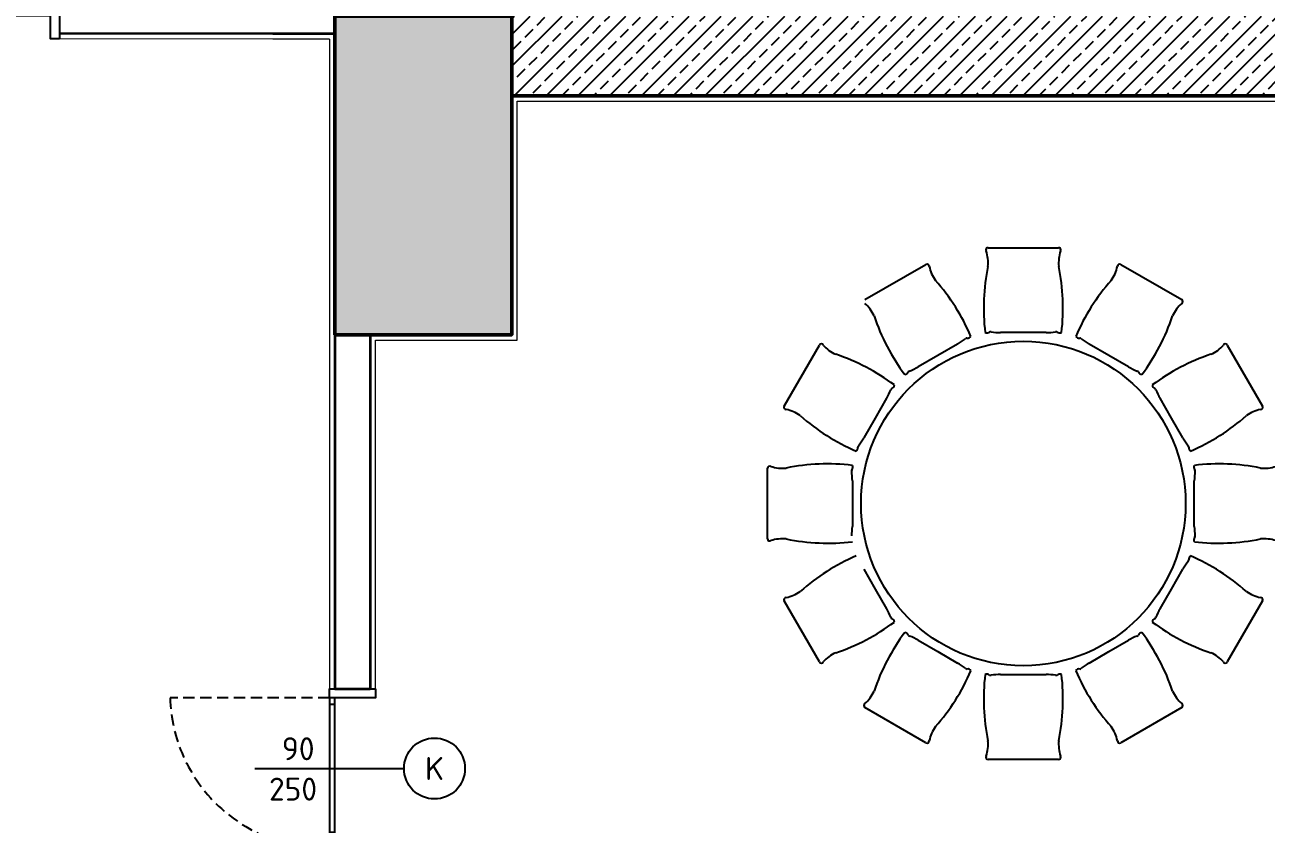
# Model space of a CAD drawing. Header units: millimetres. Extents: x 1443065 to 1517367, y 3763150 to 3779068.
# Drawn here: x 1445963 to 1446664, y 3768400 to 3768852 of the extents above; entities that cross this region are included whole.
import ezdxf
from ezdxf.enums import TextEntityAlignment as Align

# ---------------------------------------------------------------- set-up
doc = ezdxf.new("R2010")
doc.units = ezdxf.units.MM
doc.linetypes.add('HIDDEN', pattern=[9.525, 6.35, -3.175])
for name, color, linetype, lineweight in [('DUVAR', 2, 'Continuous', 35), ('SIVA', 3, 'Continuous', 9), ('TASIYICI', 170, 'Continuous', 50), ('TEFRIS', 165, 'Continuous', 15)]:
    doc.layers.add(name, color=color, linetype=linetype, lineweight=lineweight)
for name, color, linetype in [('m-DOG_', 4, 'Continuous'), ('m-TAR_duvar', 8, 'Continuous'), ('m-TFR_vitrifiye', 1, 'Continuous'), ('m-YAZ_poz', 7, 'Continuous')]:
    doc.layers.add(name, color=color, linetype=linetype)
doc.styles.add('mono', font='isocpeur.ttf')
doc.styles.get("Standard").update_dxf_attribs({"font": 'arial.ttf'})
pattern_1 = [(45, (-13755.822, -59043.389), (-8.98025612, 8.98025612), []), (45, (-13746.842, -59043.389), (-8.98025612, 8.98025612), [6.35, -3.175])]

# ---------------------------------------------------------------- blocks, each defined once
blk = doc.blocks.new('90lık')
at = {"layer": 'm-DOG_', "linetype": 'HIDDEN'}
blk.add_line((-5, 13), (-5, 103), dxfattribs=at)
at = {"layer": 'm-DOG_'}
for p, q in [((-81.23, 10), (-81.23, 13)), ((-8.77, 10), (-8.77, 13))]:
    blk.add_line(p, q, dxfattribs=at)
for points in [[(-90, -13), (-85, -13), (-85, 13), (-90, 13)], [(-5, 13), (-85, 13), (-85, 10), (-5, 10)], [(0, -13), (-5, -13), (-5, 13), (0, 13)]]:
    blk.add_lwpolyline(points, close=True, dxfattribs=at)
at = {"layer": 'm-DOG_', "linetype": 'HIDDEN'}
blk.add_arc((-2.66, 15.66), 87.38, 91.53139, 181.74076, dxfattribs=at)
blk = doc.blocks.new('m-penpoz')
blk.add_line((0, -1.625), (0, 0))
blk.add_circle((0, 0.332), 0.332)
blk.add_attdef('POZNO', text='', height=0.18).set_placement((0, 0.332), align=Align.MIDDLE)
blk.add_attdef('HEIGHT', text='', height=0.18, rotation=90).set_placement((0.069, -1.625), align=Align.TOP_LEFT)
blk.add_attdef('WIDTH', text='', height=0.18, rotation=90).set_placement((0, -1.625), align=Align.BOTTOM_LEFT)
blk = doc.blocks.new('90lık Kqpı')
at = {"layer": 'm-DOG_', "linetype": 'HIDDEN'}
blk.add_line((-8, -5), (-88, -5), dxfattribs=at)
at = {"layer": 'm-DOG_'}
for p, q in [((-5, -8.77), (-8, -8.77)), ((-5, -81.23), (-8, -81.23))]:
    blk.add_line(p, q, dxfattribs=at)
for points in [[(8, 0), (8, -5), (-8, -5), (-8, 0)], [(-8, -5), (-8, -85), (-5, -85), (-5, -5)], [(8, -90), (8, -85), (-8, -85), (-8, -90)]]:
    blk.add_lwpolyline(points, close=True, dxfattribs=at)
at = {"layer": 'm-DOG_', "linetype": 'HIDDEN'}
blk.add_arc((-8, -5), 80, 180, 270, dxfattribs=at)

msp = doc.modelspace()

# ---------------------------------------------------------------- hatches: boundary and pattern name
at = {"layer": 'm-TAR_duvar'}
h = msp.add_hatch(dxfattribs=at)
h.set_pattern_fill('ANSI33', color=256, scale=2)
h.set_pattern_definition([(45, (27620.463, -87954.953), (-8.98025612, 8.98025612), []), (45, (27629.443, -87954.953), (-8.98025612, 8.98025612), [6.35, -3.175])])
h.paths.add_polyline_path([(1454794.44, 3768891.25), (1454777.28, 3769060.22), (1454740.17, 3769224.96), (1454678.91, 3769382.58), (1454596.91, 3769530.2), (1454495.37, 3769665.05), (1454375.86, 3769783.46), (1454239.69, 3769884.92), (1454091.6, 3769966), (1453859.58, 3770075.21), (1453406.13, 3770314.52), (1453184.71, 3770444.62), (1451716.99, 3771328.64), (1451249.47, 3771588.02), (1451035.26, 3771685.46), (1450763.61, 3771809.03), (1450409.17, 3771939.61), (1448897.84, 3772143.01), (1447435.26, 3772002.72), (1445092.32, 3771120.18), (1445146.3, 3764847.08), (1454849.85, 3764847.08)])
h.paths.add_polyline_path([(1445185.96, 3764887.08), (1445132.56, 3771092.6), (1447444.38, 3771963.41), (1448897.07, 3772102.76), (1450399.48, 3771900.56), (1450748.39, 3771772.01), (1451018.7, 3771649.05), (1451231.46, 3771552.27), (1451696.97, 3771294), (1453164.25, 3770410.24), (1453386.65, 3770279.57), (1453841.71, 3770039.41), (1454073.47, 3769930.33), (1454218.03, 3769851.17), (1454349.7, 3769753.07), (1454465.16, 3769638.67), (1454563.29, 3769508.35), (1454642.62, 3769365.55), (1454701.81, 3769213.26), (1454737.73, 3769053.78), (1454754.47, 3768888.95), (1454809.3, 3764887.08)], flags=16)
h.paths.add_polyline_path([(1452002.28, 3765847.08), (1451882.28, 3765847.08), (1451882.28, 3765967.08), (1452002.28, 3765967.08)], flags=0)
h.paths.add_polyline_path([(1452782.41, 3765847.08), (1452782.41, 3765967.08), (1452902.41, 3765967.08), (1452902.41, 3765847.08)], flags=0)
h.paths.add_polyline_path([(1451282.28, 3765847.08), (1451162.28, 3765847.08), (1451162.28, 3765967.08), (1451282.28, 3765967.08)], flags=0)
h.paths.add_polyline_path([(1452002.41, 3766436.58), (1451902.41, 3766436.58), (1451902.41, 3766536.58), (1451902.48, 3766670.96), (1451282.41, 3766670.96), (1451282.41, 3766536.58), (1451282.41, 3766436.58), (1451182.41, 3766436.58), (1451182.41, 3766536.58), (1451227.41, 3766536.58), (1451227.41, 3766715.96), (1451912.48, 3766715.96), (1451912.48, 3766725.96), (1451957.48, 3766725.96), (1451957.48, 3766715.96), (1451957.48, 3766536.58), (1452002.41, 3766536.58)], flags=0)
h.paths.add_polyline_path([(1453715.4, 3765317.08), (1453715.4, 3765377.08), (1453775.4, 3765377.08), (1453775.4, 3765317.08)], flags=0)
h.paths.add_polyline_path([(1452782.41, 3766436.58), (1452782.41, 3766556.58), (1452902.41, 3766556.58), (1452902.41, 3766436.58)], flags=0)
h.paths.add_polyline_path([(1453675.3, 3765847.08), (1453675.3, 3765947.08), (1453775.3, 3765947.08), (1453775.3, 3765847.08)], flags=0)
h.paths.add_polyline_path([(1451957.48, 3766815.96), (1451912.48, 3766815.96), (1451912.48, 3767203.19), (1451227.41, 3767203.19), (1451227.41, 3767446.58), (1451287.41, 3767446.58), (1451287.41, 3767406.58), (1451267.41, 3767406.58), (1451267.41, 3767243.33), (1451917.48, 3767243.33), (1451917.48, 3767406.58), (1451897.48, 3767406.58), (1451897.48, 3767446.58), (1451957.48, 3767446.58), (1451957.48, 3767203.19)], flags=0)
h.paths.add_polyline_path([(1450402.41, 3765847.08), (1450282.41, 3765847.08), (1450282.41, 3765967.08), (1450402.41, 3765967.08)], flags=0)
h.paths.add_polyline_path([(1450272.24, 3765847.08), (1450172.24, 3765847.08), (1450172.24, 3765947.08), (1450272.24, 3765947.08)], flags=0)
h.paths.add_polyline_path([(1454209.8, 3765317.08), (1454209.8, 3765377.08), (1454269.8, 3765377.08), (1454269.8, 3765317.08)], flags=0)
h.paths.add_polyline_path([(1453675.3, 3766436.58), (1453675.3, 3766536.58), (1453775.3, 3766536.58), (1453775.3, 3766436.58)], flags=0)
h.paths.add_polyline_path([(1454209.8, 3765847.08), (1454209.8, 3765907.08), (1454269.8, 3765907.08), (1454269.8, 3765847.08)], flags=0)
h.paths.add_polyline_path([(1450402.41, 3766436.58), (1450282.41, 3766436.58), (1450282.41, 3766556.58), (1450402.41, 3766556.58)], flags=0)
h.paths.add_polyline_path([(1452782.41, 3767196.58), (1452782.41, 3767316.58), (1452902.41, 3767316.58), (1452902.41, 3767196.58)], flags=0)
h.paths.add_polyline_path([(1450272.41, 3766436.58), (1450172.41, 3766436.58), (1450172.41, 3766536.58), (1450272.41, 3766536.58)], flags=0)
h.paths.add_polyline_path([(1449584.07, 3765847.08), (1449484.07, 3765847.08), (1449484.07, 3765947.08), (1449584.07, 3765947.08)], flags=0)
h.paths.add_polyline_path([(1453675.3, 3767196.58), (1453675.3, 3767296.58), (1453775.3, 3767296.58), (1453775.3, 3767196.58)], flags=0)
h.paths.add_polyline_path([(1450402.41, 3767196.58), (1450282.41, 3767196.58), (1450282.41, 3767316.58), (1450402.41, 3767316.58)], flags=0)
h.paths.add_polyline_path([(1450272.41, 3767196.58), (1450172.41, 3767196.58), (1450172.41, 3767296.58), (1450272.41, 3767296.58)], flags=0)
h.paths.add_polyline_path([(1451957.48, 3767847.59), (1451897.48, 3767847.59), (1451897.48, 3767887.59), (1451917.48, 3767887.59), (1451917.48, 3768050.83), (1451267.41, 3768050.83), (1451267.41, 3767887.59), (1451287.41, 3767887.59), (1451287.41, 3767847.59), (1451227.41, 3767847.59), (1451227.41, 3768090.97), (1451912.48, 3768090.97), (1451912.48, 3768477.19), (1451957.48, 3768477.19), (1451957.48, 3768090.97)], flags=0)
h.paths.add_polyline_path([(1449584.07, 3766436.58), (1449484.07, 3766436.58), (1449484.07, 3766536.58), (1449584.07, 3766536.58)], flags=0)
h.paths.add_polyline_path([(1452782.41, 3767976.58), (1452782.41, 3768096.58), (1452902.41, 3768096.58), (1452902.41, 3767976.58)], flags=0)
h.paths.add_polyline_path([(1453675.3, 3767996.58), (1453675.3, 3768096.58), (1453775.3, 3768096.58), (1453775.3, 3767996.58)], flags=0)
h.paths.add_polyline_path([(1448737.73, 3765847.08), (1448577.73, 3765847.08), (1448577.73, 3765947.08), (1448692.73, 3765947.08), (1448692.73, 3766436.58), (1448577.73, 3766436.58), (1448577.73, 3766536.58), (1448737.73, 3766536.58), (1448737.73, 3766436.58), (1448737.73, 3765947.08)], flags=0)
h.paths.add_polyline_path([(1450402.41, 3767976.58), (1450282.41, 3767976.58), (1450282.41, 3768096.58), (1450402.41, 3768096.58)], flags=0)
h.paths.add_polyline_path([(1450272.41, 3767996.58), (1450172.41, 3767996.58), (1450172.41, 3768096.58), (1450272.41, 3768096.58)], flags=0)
h.paths.add_polyline_path([(1451957.48, 3768567.19), (1451912.48, 3768567.19), (1451912.48, 3768577.19), (1451227.41, 3768577.19), (1451227.41, 3768756.58), (1451172.41, 3768756.58), (1451172.41, 3768856.58), (1451282.41, 3768856.58), (1451282.41, 3768756.58), (1451282.41, 3768622.19), (1451902.48, 3768622.19), (1451902.48, 3768756.58), (1451902.41, 3768756.58), (1451902.41, 3768856.58), (1452002.41, 3768856.58), (1452002.41, 3768756.58), (1451957.48, 3768756.58), (1451957.48, 3768577.19)], flags=0)
h.paths.add_polyline_path([(1452002.41, 3768756.58), (1451902.41, 3768756.58), (1451902.41, 3768856.58), (1452002.41, 3768856.58)], flags=0)
h.paths.add_polyline_path([(1452782.41, 3768736.58), (1452782.41, 3768856.58), (1452902.41, 3768856.58), (1452902.41, 3768736.58)], flags=0)
h.paths.add_polyline_path([(1448737.74, 3767196.58), (1448577.74, 3767196.58), (1448577.74, 3767296.58), (1448737.74, 3767296.58)], flags=0)
h.paths.add_polyline_path([(1453675.3, 3768756.58), (1453675.3, 3768856.58), (1453775.3, 3768856.58), (1453775.3, 3768756.58)], flags=0)
h.paths.add_polyline_path([(1450402.41, 3768736.58), (1450282.41, 3768736.58), (1450282.41, 3768856.58), (1450402.41, 3768856.58)], flags=0)
h.paths.add_polyline_path([(1447937.73, 3765847.08), (1447837.73, 3765847.08), (1447837.73, 3765947.08), (1447937.73, 3765947.08)], flags=0)
h.paths.add_polyline_path([(1450272.41, 3768756.58), (1450172.41, 3768756.58), (1450172.41, 3768856.58), (1450272.41, 3768856.58)], flags=0)
h.paths.add_polyline_path([(1453744.51, 3768902.52), (1453693.08, 3768933.43), (1453723.98, 3768984.86), (1453775.41, 3768953.95)], flags=0)
h.paths.add_polyline_path([(1452002.41, 3769327.08), (1451882.41, 3769327.08), (1451882.41, 3769447.08), (1452002.41, 3769447.08)], flags=0)
h.paths.add_polyline_path([(1447937.73, 3766436.58), (1447837.73, 3766436.58), (1447837.73, 3766536.58), (1447937.73, 3766536.58)], flags=0)
h.paths.add_polyline_path([(1451282.41, 3769327.08), (1451162.41, 3769327.08), (1451162.41, 3769447.08), (1451282.41, 3769447.08)], flags=0)
h.paths.add_polyline_path([(1448737.73, 3767996.58), (1448577.73, 3767996.58), (1448577.73, 3768096.58), (1448737.73, 3768096.58)], flags=0)
h.paths.add_polyline_path([(1449584.07, 3768756.58), (1449484.07, 3768756.58), (1449484.07, 3768856.58), (1449584.07, 3768856.58)], flags=0)
h.paths.add_polyline_path([(1450402.41, 3769327.08), (1450282.41, 3769327.08), (1450282.41, 3769447.08), (1450402.41, 3769447.08)], flags=0)
h.paths.add_polyline_path([(1447937.73, 3767196.58), (1447837.73, 3767196.58), (1447837.73, 3767296.58), (1447937.73, 3767296.58)], flags=0)
h.paths.add_polyline_path([(1450272.41, 3769347.08), (1450172.41, 3769347.08), (1450172.41, 3769447.08), (1450272.41, 3769447.08)], flags=0)
h.paths.add_polyline_path([(1448737.73, 3768676.58), (1448637.73, 3768676.58), (1448637.73, 3768856.58), (1448737.73, 3768856.58)], flags=0)
h.paths.add_polyline_path([(1449584.07, 3769347.08), (1449484.07, 3769347.08), (1449484.07, 3769447.08), (1449584.07, 3769447.08)], flags=0)
h.paths.add_polyline_path([(1447037.73, 3765847.08), (1446937.73, 3765847.08), (1446937.73, 3765947.08), (1447037.73, 3765947.08)], flags=0)
h.paths.add_polyline_path([(1447937.73, 3767996.58), (1447837.73, 3767996.58), (1447837.73, 3768096.58), (1447937.73, 3768096.58)], flags=0)
h.paths.add_polyline_path([(1447037.73, 3766436.58), (1446937.73, 3766436.58), (1446937.73, 3766536.58), (1447037.73, 3766536.58)], flags=0)
h.paths.add_polyline_path([(1451282.41, 3770304.32), (1451182.41, 3770304.32), (1451182.41, 3770444.32), (1451212.41, 3770486.32), (1451322.41, 3770421.32)], flags=0)
h.paths.add_polyline_path([(1447037.73, 3767196.58), (1446937.73, 3767196.58), (1446937.73, 3767296.58), (1447037.73, 3767296.58)], flags=0)
h.paths.add_polyline_path([(1448737.73, 3769347.08), (1448637.73, 3769347.08), (1448637.73, 3769447.08), (1448737.73, 3769447.08)], flags=0)
h.paths.add_polyline_path([(1447937.73, 3768756.58), (1447837.73, 3768756.58), (1447837.73, 3768856.58), (1447937.73, 3768856.58)], flags=0)
h.paths.add_polyline_path([(1450382.41, 3770315.63), (1450282.41, 3770315.63), (1450282.41, 3770415.63), (1450382.41, 3770415.63)], flags=0)
h.paths.add_polyline_path([(1450272.41, 3770315.63), (1450172.41, 3770315.63), (1450172.41, 3770415.63), (1450272.41, 3770415.63)], flags=0)
h.paths.add_polyline_path([(1446297.73, 3765847.08), (1446137.73, 3765847.08), (1446137.73, 3765947.08), (1446137.73, 3766436.58), (1446137.73, 3766536.58), (1446137.74, 3767196.58), (1446137.74, 3767296.58), (1446137.73, 3767996.58), (1446137.73, 3768096.58), (1446297.73, 3768096.58), (1446297.73, 3767996.58), (1446167.73, 3767996.58), (1446167.74, 3767296.58), (1446297.74, 3767296.58), (1446297.74, 3767196.58), (1446167.74, 3767196.58), (1446167.74, 3766536.58), (1446297.73, 3766536.58), (1446297.73, 3766436.58), (1446182.73, 3766436.58), (1446182.73, 3765947.08), (1446297.73, 3765947.08)], flags=0)
h.paths.add_polyline_path([(1447037.73, 3767996.58), (1446937.73, 3767996.58), (1446937.73, 3768096.58), (1447037.73, 3768096.58)], flags=0)
h.paths.add_polyline_path([(1449584.07, 3770315.63), (1449484.07, 3770315.63), (1449484.07, 3770415.63), (1449584.07, 3770415.63)], flags=0)
h.paths.add_polyline_path([(1447937.73, 3769347.08), (1447837.73, 3769347.08), (1447837.73, 3769447.08), (1447937.73, 3769447.08)], flags=0)
h.paths.add_polyline_path([(1450382.41, 3770936.73), (1450282.41, 3770936.73), (1450282.41, 3771036.73), (1450382.41, 3771036.73)], flags=0)
h.paths.add_polyline_path([(1450272.41, 3770936.73), (1450172.41, 3770936.73), (1450172.41, 3771036.73), (1450272.41, 3771036.73)], flags=0)
h.paths.add_polyline_path([(1447037.73, 3768756.58), (1446937.73, 3768756.58), (1446937.73, 3768811.58), (1446237.73, 3768811.58), (1446237.73, 3768676.58), (1446137.73, 3768676.58), (1446137.73, 3768856.58), (1446237.73, 3768856.58), (1446937.73, 3768856.58), (1447037.73, 3768856.58)], flags=0)
h.paths.add_polyline_path([(1448737.73, 3770315.63), (1448637.73, 3770315.63), (1448637.73, 3770415.63), (1448737.73, 3770415.63)], flags=0)
h.paths.add_polyline_path([(1449584.07, 3770936.73), (1449484.07, 3770936.73), (1449484.07, 3771036.73), (1449584.07, 3771036.73)], flags=0)
h.paths.add_polyline_path([(1447037.73, 3769347.08), (1446937.73, 3769347.08), (1446937.73, 3769447.08), (1447037.73, 3769447.08)], flags=0)
h.paths.add_polyline_path([(1447937.73, 3770315.63), (1447837.73, 3770315.63), (1447837.73, 3770415.63), (1447937.73, 3770415.63)], flags=0)
h.paths.add_polyline_path([(1448737.73, 3770936.73), (1448637.73, 3770936.73), (1448637.73, 3771036.73), (1448737.73, 3771036.73)], flags=0)
h.paths.add_polyline_path([(1447937.73, 3770936.73), (1447837.73, 3770936.73), (1447837.73, 3770994.84), (1447050.81, 3770749.36), (1446602.71, 3770578.53), (1446587.72, 3770615.63), (1447037.72, 3770787.18), (1447837.73, 3771036.74), (1447837.73, 3771036.73), (1447937.73, 3771036.73)], flags=0)
h.paths.add_polyline_path([(1446237.73, 3769347.08), (1446137.73, 3769347.08), (1446137.73, 3769447.08), (1446237.73, 3769447.08)], flags=0)
h.paths.add_polyline_path([(1447037.73, 3770315.63), (1446937.73, 3770315.63), (1446937.73, 3770415.63), (1447037.73, 3770415.63)], flags=0)
h.paths.add_polyline_path([(1448660.01, 3771597.82), (1447860.1, 3771521.18), (1447552.68, 3771491.72), (1447491.35, 3771468.18), (1447044.88, 3771300), (1446969.92, 3771271.77), (1446669.55, 3771158.63), (1446594.78, 3771130.46), (1446580.68, 3771167.89), (1446655.55, 3771196.09), (1446955.91, 3771309.24), (1447030.68, 3771337.4), (1447477.02, 3771505.52), (1447543.43, 3771531.02), (1447856.29, 3771561), (1448656.29, 3771637.64), (1448735.81, 3771645.27), (1448739.63, 3771605.46)], flags=0)
h.paths.add_polyline_path([(1446237.73, 3770315.63), (1446137.73, 3770315.63), (1446137.73, 3770415.63), (1446237.73, 3770415.63)], flags=0)
h.paths.add_polyline_path([(1445658.49, 3770330.63), (1445618.49, 3770330.63), (1445618.49, 3770415.63), (1445658.49, 3770415.63)], flags=0)
h.paths.add_polyline_path([(1446219.64, 3770989.15), (1446144.77, 3770960.95), (1446130.67, 3770998.39), (1446205.54, 3771026.59)], flags=0)
h.paths.add_polyline_path([(1445657.98, 3770633.33), (1445617.98, 3770633.33), (1445617.98, 3770676.33), (1445622.15, 3770718.96), (1445637.3, 3770759.27), (1445660.29, 3770795.68), (1445690.16, 3770826.69), (1445725.69, 3770851.02), (1445765.4, 3770867.66), (1445807.98, 3770875.83), (1445820.98, 3770837.33), (1445785.48, 3770830.15), (1445752.15, 3770815.88), (1445722.26, 3770795.37), (1445696.95, 3770769.42), (1445677.21, 3770739.01), (1445663.79, 3770705.34), (1445658.98, 3770670.83)], flags=0)
h = msp.add_hatch(dxfattribs=at)
h.set_pattern_fill('ANSI33', color=256, scale=2)
h.set_pattern_definition(pattern_1)
h.paths.add_polyline_path([(1450282.41, 3768726.58), (1450412.41, 3768726.58), (1450412.41, 3768856.58), (1450282.41, 3768856.58)])
h.paths.add_polyline_path([(1450172.41, 3768756.58), (1450272.41, 3768756.58), (1450272.41, 3768856.58), (1450172.41, 3768856.58)])
h.paths.add_polyline_path([(1449484.07, 3768756.58), (1449584.07, 3768756.58), (1449584.07, 3768856.58), (1449484.07, 3768856.58)])
h.paths.add_polyline_path([(1448637.73, 3768676.58), (1448737.73, 3768676.58), (1448737.73, 3768856.58), (1448637.73, 3768856.58)])
h.paths.add_polyline_path([(1447837.73, 3768756.58), (1447937.73, 3768756.58), (1447937.73, 3768856.58), (1447837.73, 3768856.58)])
h.paths.add_polyline_path([(1446937.73, 3768756.58), (1447037.73, 3768756.58), (1447037.73, 3768856.58), (1446937.73, 3768856.58)])
h.paths.add_polyline_path([(1446137.73, 3768676.58), (1446237.73, 3768676.58), (1446237.73, 3768856.58), (1446137.73, 3768856.58)])
h.paths.add_polyline_path([(1451172.41, 3768756.58), (1451282.41, 3768756.58), (1451282.41, 3768856.58), (1451172.41, 3768856.58)])
h.paths.add_polyline_path([(1451902.41, 3768756.58), (1452002.41, 3768756.58), (1452002.41, 3768856.58), (1451902.41, 3768856.58)])
h.paths.add_polyline_path([(1452772.41, 3768726.58), (1452902.41, 3768726.58), (1452902.41, 3768856.58), (1452772.41, 3768856.58)])
h.paths.add_polyline_path([(1453675.41, 3768754.28), (1453675.41, 3769011.28), (1453775.41, 3768951.28), (1453775.41, 3768754.28)])
h = msp.add_hatch(dxfattribs=at)
h.set_pattern_fill('ANSI33', color=256, scale=2)
h.set_pattern_definition(pattern_1)
h.paths.add_polyline_path([(1446237.73, 3768856.58), (1446937.73, 3768856.58), (1446937.73, 3768811.58), (1446237.73, 3768811.58)])

# ---------------------------------------------------------------- linework, layer by layer
at = {"layer": 'DUVAR'}
for p, q in [((1446102.73, 3768846.6), (1445982.17, 3768846.66)), ((1446137.73, 3768846.58), (1446102.73, 3768846.6)), ((1446137.73, 3768676.58), (1446137.73, 3768476.58)), ((1446157.73, 3768676.58), (1446157.73, 3768476.58)), ((1446137.73, 3768476.58), (1446157.73, 3768476.58))]:
    msp.add_line(p, q, dxfattribs=at)
at = {"layer": 'm-TFR_vitrifiye'}
for p, q in [((1446506.77, 3768725.75), (1446546.57, 3768725.75)), ((1446506.77, 3768725.75), (1446546.57, 3768725.75)), ((1446437.18, 3768696.44), (1446471.65, 3768716.34)), ((1446437.18, 3768696.44), (1446471.65, 3768716.34)), ((1446581.69, 3768716.34), (1446616.16, 3768696.44)), ((1446581.69, 3768716.34), (1446616.16, 3768696.44)), ((1446526.67, 3768677.83), (1446513.79, 3768677.83)), ((1446526.67, 3768677.83), (1446513.79, 3768677.83)), ((1446539.55, 3768677.83), (1446526.67, 3768677.83)), ((1446539.55, 3768677.83), (1446526.67, 3768677.83)), ((1446391.57, 3768636.26), (1446411.47, 3768670.73)), ((1446391.57, 3768636.26), (1446411.47, 3768670.73)), ((1446489.53, 3768671.33), (1446478.38, 3768664.89)), ((1446489.53, 3768671.33), (1446478.38, 3768664.89)), ((1446574.96, 3768664.89), (1446563.81, 3768671.33)), ((1446574.96, 3768664.89), (1446563.81, 3768671.33)), ((1446641.87, 3768670.73), (1446661.77, 3768636.26)), ((1446641.87, 3768670.73), (1446661.77, 3768636.26)), ((1446478.38, 3768664.89), (1446467.22, 3768658.44)), ((1446478.38, 3768664.89), (1446467.22, 3768658.44)), ((1446586.12, 3768658.44), (1446574.96, 3768664.89)), ((1446586.12, 3768658.44), (1446574.96, 3768664.89)), ((1446449.47, 3768640.69), (1446443.03, 3768629.53)), ((1446449.47, 3768640.69), (1446443.03, 3768629.53)), ((1446610.31, 3768629.53), (1446603.87, 3768640.69)), ((1446610.31, 3768629.53), (1446603.87, 3768640.69)), ((1446443.03, 3768629.53), (1446436.59, 3768618.38)), ((1446443.03, 3768629.53), (1446436.59, 3768618.38)), ((1446616.75, 3768618.38), (1446610.31, 3768629.53)), ((1446616.75, 3768618.38), (1446610.31, 3768629.53)), ((1446382.16, 3768561.34), (1446382.16, 3768601.14)), ((1446382.16, 3768561.34), (1446382.16, 3768601.14)), ((1446430.09, 3768594.12), (1446430.09, 3768581.24)), ((1446430.09, 3768594.12), (1446430.09, 3768581.24)), ((1446623.25, 3768581.24), (1446623.25, 3768594.12)), ((1446623.25, 3768581.24), (1446623.25, 3768594.12)), ((1446430.09, 3768581.24), (1446430.09, 3768568.36)), ((1446430.09, 3768581.24), (1446430.09, 3768568.36)), ((1446623.25, 3768568.36), (1446623.25, 3768581.24)), ((1446623.25, 3768568.36), (1446623.25, 3768581.24)), ((1446436.59, 3768544.11), (1446443.03, 3768532.95)), ((1446436.59, 3768544.11), (1446443.03, 3768532.95)), ((1446610.31, 3768532.95), (1446616.75, 3768544.11)), ((1446610.31, 3768532.95), (1446616.75, 3768544.11)), ((1446443.03, 3768532.95), (1446449.47, 3768521.79)), ((1446443.03, 3768532.95), (1446449.47, 3768521.79)), ((1446603.87, 3768521.79), (1446610.31, 3768532.95)), ((1446603.87, 3768521.79), (1446610.31, 3768532.95)), ((1446411.47, 3768491.75), (1446391.57, 3768526.22)), ((1446411.47, 3768491.75), (1446391.57, 3768526.22)), ((1446661.77, 3768526.22), (1446641.87, 3768491.75)), ((1446661.77, 3768526.22), (1446641.87, 3768491.75)), ((1446467.22, 3768504.04), (1446478.38, 3768497.6)), ((1446467.22, 3768504.04), (1446478.38, 3768497.6)), ((1446574.96, 3768497.6), (1446586.12, 3768504.04)), ((1446574.96, 3768497.6), (1446586.12, 3768504.04)), ((1446478.38, 3768497.6), (1446489.53, 3768491.16)), ((1446478.38, 3768497.6), (1446489.53, 3768491.16)), ((1446563.81, 3768491.16), (1446574.96, 3768497.6)), ((1446563.81, 3768491.16), (1446574.96, 3768497.6)), ((1446513.79, 3768484.66), (1446526.67, 3768484.66)), ((1446513.79, 3768484.66), (1446526.67, 3768484.66)), ((1446526.67, 3768484.66), (1446539.55, 3768484.66)), ((1446526.67, 3768484.66), (1446539.55, 3768484.66)), ((1446471.65, 3768446.14), (1446437.18, 3768466.04)), ((1446471.65, 3768446.14), (1446437.18, 3768466.04)), ((1446616.16, 3768466.04), (1446581.69, 3768446.14)), ((1446616.16, 3768466.04), (1446581.69, 3768446.14)), ((1446546.57, 3768436.73), (1446506.77, 3768436.73)), ((1446546.57, 3768436.73), (1446506.77, 3768436.73))]:
    msp.add_line(p, q, dxfattribs=at)
msp.add_circle((1446526.67, 3768581.24), 91.63, dxfattribs=at)
msp.add_circle((1446526.67, 3768581.24), 91.63, dxfattribs=at)
for centre, radius, start, end in [((1446506.76, 3768724.5), 1.25, 89.82922, 211.49993), ((1446506.76, 3768724.5), 1.25, 89.82922, 211.49993), ((1446546.58, 3768724.5), 1.25, 328.50007, 90.17078), ((1446546.58, 3768724.5), 1.25, 328.50007, 90.17078), ((1446485.29, 3768717.23), 21.46, 354.55133, 17.96612), ((1446485.29, 3768717.23), 21.46, 354.55133, 17.96612), ((1446568.05, 3768717.23), 21.46, 162.03388, 185.44867), ((1446568.05, 3768717.23), 21.46, 162.03388, 185.44867), ((1446472.28, 3768715.26), 1.25, 358.50007, 120.17078), ((1446472.28, 3768715.26), 1.25, 358.50007, 120.17078), ((1446494.51, 3768719.7), 21.46, 192.03388, 215.44867), ((1446494.51, 3768719.7), 21.46, 192.03388, 215.44867), ((1446621.23, 3768691.75), 116.96, 168.43567, 186.83625), ((1446621.23, 3768691.75), 116.96, 168.43567, 186.83625), ((1446432.11, 3768691.75), 116.96, 353.16375, 11.56433), ((1446432.11, 3768691.75), 116.96, 353.16375, 11.56433), ((1446558.83, 3768719.7), 21.46, 324.55133, 347.96612), ((1446558.83, 3768719.7), 21.46, 324.55133, 347.96612), ((1446581.06, 3768715.26), 1.25, 59.82922, 181.49993), ((1446581.06, 3768715.26), 1.25, 59.82922, 181.49993), ((1446389.52, 3768629.66), 116.96, 23.16375, 41.56433), ((1446389.52, 3768629.66), 116.96, 23.16375, 41.56433), ((1446663.82, 3768629.66), 116.96, 138.43567, 156.83625), ((1446663.82, 3768629.66), 116.96, 138.43567, 156.83625), ((1446615.54, 3768695.36), 1.25, 298.50007, 60.17078), ((1446615.54, 3768695.36), 1.25, 298.50007, 60.17078), ((1446422.84, 3768678.32), 21.46, 24.55133, 47.96612), ((1446422.84, 3768678.32), 21.46, 24.55133, 47.96612), ((1446630.5, 3768678.32), 21.46, 132.03388, 155.44867), ((1446630.5, 3768678.32), 21.46, 132.03388, 155.44867), ((1446553.31, 3768724.22), 116.96, 198.43567, 216.83625), ((1446553.31, 3768724.22), 116.96, 198.43567, 216.83625), ((1446500.03, 3768724.22), 116.96, 323.16375, 341.56433), ((1446500.03, 3768724.22), 116.96, 323.16375, 341.56433), ((1446495.21, 3768676.87), 2.2, 259.52362, 326.80387), ((1446495.21, 3768676.87), 2.2, 259.52362, 326.80387), ((1446506.1, 3768679.79), 2.2, 243.19613, 310.47638), ((1446506.1, 3768679.79), 2.2, 243.19613, 310.47638), ((1446508.06, 3768677.05), 1.19, 71.75361, 116.5375), ((1446508.06, 3768677.05), 1.19, 71.75361, 116.5375), ((1446514.26, 3768725.46), 47.64, 262.97043, 269.43008), ((1446514.26, 3768725.46), 47.64, 262.97043, 269.43008), ((1446539.08, 3768725.46), 47.64, 270.56992, 277.02957), ((1446539.08, 3768725.46), 47.64, 270.56992, 277.02957), ((1446545.28, 3768677.05), 1.19, 63.4625, 108.24639), ((1446545.28, 3768677.05), 1.19, 63.4625, 108.24639), ((1446547.24, 3768679.79), 2.2, 229.52362, 296.80387), ((1446547.24, 3768679.79), 2.2, 229.52362, 296.80387), ((1446558.13, 3768676.87), 2.2, 213.19613, 280.47638), ((1446558.13, 3768676.87), 2.2, 213.19613, 280.47638), ((1446412.56, 3768670.11), 1.25, 28.50007, 150.17078), ((1446412.56, 3768670.11), 1.25, 28.50007, 150.17078), ((1446429.59, 3768685.07), 21.46, 222.03388, 245.44867), ((1446429.59, 3768685.07), 21.46, 222.03388, 245.44867), ((1446465.31, 3768712.34), 47.64, 300.56992, 307.02957), ((1446465.31, 3768712.34), 47.64, 300.56992, 307.02957), ((1446494.88, 3768673.52), 1.19, 93.4625, 138.24639), ((1446494.88, 3768673.52), 1.19, 93.4625, 138.24639), ((1446558.46, 3768673.52), 1.19, 41.75361, 86.5375), ((1446558.46, 3768673.52), 1.19, 41.75361, 86.5375), ((1446588.03, 3768712.34), 47.64, 232.97043, 239.43008), ((1446588.03, 3768712.34), 47.64, 232.97043, 239.43008), ((1446623.75, 3768685.07), 21.46, 294.55133, 317.96612), ((1446623.75, 3768685.07), 21.46, 294.55133, 317.96612), ((1446640.78, 3768670.11), 1.25, 29.82922, 151.49993), ((1446640.78, 3768670.11), 1.25, 29.82922, 151.49993), ((1446383.69, 3768554.6), 116.96, 53.16375, 71.56433), ((1446383.69, 3768554.6), 116.96, 53.16375, 71.56433), ((1446669.65, 3768554.6), 116.96, 108.43567, 126.83625), ((1446669.65, 3768554.6), 116.96, 108.43567, 126.83625), ((1446459.58, 3768656.3), 2.2, 273.19613, 340.47638), ((1446459.58, 3768656.3), 2.2, 273.19613, 340.47638), ((1446462.65, 3768654.91), 1.19, 101.75361, 146.5375), ((1446462.65, 3768654.91), 1.19, 101.75361, 146.5375), ((1446443.82, 3768699.93), 47.64, 292.97043, 299.43008), ((1446443.82, 3768699.93), 47.64, 292.97043, 299.43008), ((1446609.52, 3768699.93), 47.64, 240.56992, 247.02957), ((1446609.52, 3768699.93), 47.64, 240.56992, 247.02957), ((1446590.69, 3768654.91), 1.19, 33.4625, 78.2464), ((1446590.69, 3768654.91), 1.19, 33.4625, 78.2464), ((1446593.76, 3768656.3), 2.2, 199.52362, 266.80387), ((1446593.76, 3768656.3), 2.2, 199.52362, 266.80387), ((1446451.61, 3768648.33), 2.2, 289.52362, 356.80387), ((1446451.61, 3768648.33), 2.2, 289.52362, 356.80387), ((1446601.73, 3768648.33), 2.2, 183.19613, 250.47638), ((1446601.73, 3768648.33), 2.2, 183.19613, 250.47638), ((1446407.98, 3768664.1), 47.64, 330.56992, 337.02957), ((1446407.98, 3768664.1), 47.64, 330.56992, 337.02957), ((1446453, 3768645.26), 1.19, 123.4625, 168.24639), ((1446453, 3768645.26), 1.19, 123.4625, 168.24639), ((1446600.34, 3768645.26), 1.19, 11.75361, 56.5375), ((1446600.34, 3768645.26), 1.19, 11.75361, 56.5375), ((1446645.36, 3768664.1), 47.64, 202.97043, 209.43008), ((1446645.36, 3768664.1), 47.64, 202.97043, 209.43008), ((1446392.65, 3768635.63), 1.25, 149.82922, 271.49993), ((1446392.65, 3768635.63), 1.25, 149.82922, 271.49993), ((1446388.21, 3768613.4), 21.46, 54.55133, 77.96612), ((1446388.21, 3768613.4), 21.46, 54.55133, 77.96612), ((1446665.13, 3768613.4), 21.46, 102.03388, 125.44867), ((1446665.13, 3768613.4), 21.46, 102.03388, 125.44867), ((1446660.69, 3768635.63), 1.25, 268.50007, 30.17078), ((1446660.69, 3768635.63), 1.25, 268.50007, 30.17078), ((1446478.25, 3768718.39), 116.96, 228.43567, 246.83625), ((1446478.25, 3768718.39), 116.96, 228.43567, 246.83625), ((1446575.09, 3768718.39), 116.96, 293.16375, 311.56433), ((1446575.09, 3768718.39), 116.96, 293.16375, 311.56433), ((1446431.04, 3768612.7), 2.2, 303.19613, 10.47638), ((1446431.04, 3768612.7), 2.2, 303.19613, 10.47638), ((1446434.39, 3768613.03), 1.19, 131.75361, 176.5375), ((1446434.39, 3768613.03), 1.19, 131.75361, 176.5375), ((1446395.57, 3768642.6), 47.64, 322.97043, 329.43008), ((1446395.57, 3768642.6), 47.64, 322.97043, 329.43008), ((1446657.77, 3768642.6), 47.64, 210.56992, 217.02957), ((1446657.77, 3768642.6), 47.64, 210.56992, 217.02957), ((1446618.95, 3768613.03), 1.19, 3.4625, 48.2464), ((1446618.95, 3768613.03), 1.19, 3.4625, 48.2464), ((1446622.3, 3768612.7), 2.2, 169.52362, 236.80387), ((1446622.3, 3768612.7), 2.2, 169.52362, 236.80387), ((1446383.41, 3768601.15), 1.25, 58.50007, 180.17078), ((1446383.41, 3768601.15), 1.25, 58.50007, 180.17078), ((1446390.68, 3768622.62), 21.46, 252.03388, 275.44867), ((1446390.68, 3768622.62), 21.46, 252.03388, 275.44867), ((1446416.16, 3768486.68), 116.96, 83.16375, 101.56433), ((1446416.16, 3768486.68), 116.96, 83.16375, 101.56433), ((1446430.86, 3768599.85), 1.19, 153.4625, 198.24639), ((1446430.86, 3768599.85), 1.19, 153.4625, 198.24639), ((1446382.45, 3768593.65), 47.64, 0.56992, 7.02957), ((1446382.45, 3768593.65), 47.64, 0.56992, 7.02957), ((1446428.12, 3768601.81), 2.2, 319.52362, 26.80387), ((1446428.12, 3768601.81), 2.2, 319.52362, 26.80387), ((1446625.22, 3768601.81), 2.2, 153.19613, 220.47638), ((1446625.22, 3768601.81), 2.2, 153.19613, 220.47638), ((1446637.18, 3768486.68), 116.96, 78.43567, 96.83625), ((1446637.18, 3768486.68), 116.96, 78.43567, 96.83625), ((1446670.89, 3768593.65), 47.64, 172.97043, 179.43008), ((1446670.89, 3768593.65), 47.64, 172.97043, 179.43008), ((1446622.48, 3768599.85), 1.19, 341.75361, 26.5375), ((1446622.48, 3768599.85), 1.19, 341.75361, 26.5375), ((1446662.66, 3768622.62), 21.46, 264.55133, 287.96612), ((1446662.66, 3768622.62), 21.46, 264.55133, 287.96612), ((1446382.45, 3768568.83), 47.64, 352.97043, 359.43008), ((1446382.45, 3768568.83), 47.64, 352.97043, 359.43008), ((1446670.89, 3768568.83), 47.64, 180.56992, 187.02957), ((1446670.89, 3768568.83), 47.64, 180.56992, 187.02957), ((1446383.41, 3768561.34), 1.25, 179.82922, 301.49993), ((1446383.41, 3768561.34), 1.25, 179.82922, 301.49993), ((1446390.68, 3768539.86), 21.46, 84.55133, 107.96612), ((1446390.68, 3768539.86), 21.46, 84.55133, 107.96612), ((1446416.16, 3768675.81), 116.96, 258.43567, 276.83625), ((1446416.16, 3768675.81), 116.96, 258.43567, 276.83625), ((1446625.22, 3768560.67), 2.2, 139.52362, 206.80387), ((1446625.22, 3768560.67), 2.2, 139.52362, 206.80387), ((1446637.18, 3768675.81), 116.96, 263.16375, 281.56433), ((1446637.18, 3768675.81), 116.96, 263.16375, 281.56433), ((1446622.48, 3768562.63), 1.19, 333.4625, 18.24639), ((1446622.48, 3768562.63), 1.19, 333.4625, 18.24639), ((1446662.66, 3768539.86), 21.46, 72.03388, 95.44867), ((1446662.66, 3768539.86), 21.46, 72.03388, 95.44867), ((1446478.25, 3768444.09), 116.96, 113.16375, 131.56433), ((1446478.25, 3768444.09), 116.96, 113.16375, 131.56433), ((1446618.95, 3768549.46), 1.19, 311.7536, 356.5375), ((1446618.95, 3768549.46), 1.19, 311.7536, 356.5375), ((1446622.3, 3768549.78), 2.2, 123.19613, 190.47638), ((1446622.3, 3768549.78), 2.2, 123.19613, 190.47638), ((1446575.09, 3768444.09), 116.96, 48.43567, 66.83625), ((1446575.09, 3768444.09), 116.96, 48.43567, 66.83625), ((1446657.77, 3768519.88), 47.64, 142.97043, 149.43008), ((1446657.77, 3768519.88), 47.64, 142.97043, 149.43008), ((1446392.65, 3768526.85), 1.25, 88.50007, 210.17078), ((1446392.65, 3768526.85), 1.25, 88.50007, 210.17078), ((1446388.21, 3768549.08), 21.46, 282.03388, 305.44867), ((1446388.21, 3768549.08), 21.46, 282.03388, 305.44867), ((1446665.13, 3768549.08), 21.46, 234.55133, 257.96612), ((1446665.13, 3768549.08), 21.46, 234.55133, 257.96612), ((1446660.69, 3768526.85), 1.25, 329.82922, 91.49993), ((1446660.69, 3768526.85), 1.25, 329.82922, 91.49993), ((1446407.98, 3768498.39), 47.64, 22.97043, 29.43008), ((1446407.98, 3768498.39), 47.64, 22.97043, 29.43008), ((1446645.36, 3768498.39), 47.64, 150.56992, 157.02957), ((1446645.36, 3768498.39), 47.64, 150.56992, 157.02957), ((1446383.69, 3768607.88), 116.96, 288.43567, 306.83625), ((1446383.69, 3768607.88), 116.96, 288.43567, 306.83625), ((1446453, 3768517.22), 1.19, 191.75361, 236.5375), ((1446453, 3768517.22), 1.19, 191.75361, 236.5375), ((1446451.61, 3768514.15), 2.2, 3.19613, 70.47638), ((1446451.61, 3768514.15), 2.2, 3.19613, 70.47638), ((1446601.73, 3768514.15), 2.2, 109.52362, 176.80387), ((1446601.73, 3768514.15), 2.2, 109.52362, 176.80387), ((1446669.65, 3768607.88), 116.96, 233.16375, 251.56433), ((1446669.65, 3768607.88), 116.96, 233.16375, 251.56433), ((1446600.34, 3768517.22), 1.19, 303.4625, 348.24639), ((1446600.34, 3768517.22), 1.19, 303.4625, 348.24639), ((1446553.31, 3768438.26), 116.96, 143.16375, 161.56433), ((1446553.31, 3768438.26), 116.96, 143.16375, 161.56433), ((1446459.58, 3768506.18), 2.2, 19.52362, 86.80387), ((1446459.58, 3768506.18), 2.2, 19.52362, 86.80387), ((1446593.76, 3768506.18), 2.2, 93.19613, 160.47638), ((1446593.76, 3768506.18), 2.2, 93.19613, 160.47638), ((1446500.03, 3768438.26), 116.96, 18.43567, 36.83625), ((1446500.03, 3768438.26), 116.96, 18.43567, 36.83625), ((1446462.65, 3768507.58), 1.19, 213.4625, 258.24639), ((1446462.65, 3768507.58), 1.19, 213.4625, 258.24639), ((1446443.82, 3768462.55), 47.64, 60.56992, 67.02957), ((1446443.82, 3768462.55), 47.64, 60.56992, 67.02957), ((1446609.52, 3768462.55), 47.64, 112.97043, 119.43008), ((1446609.52, 3768462.55), 47.64, 112.97043, 119.43008), ((1446590.69, 3768507.58), 1.19, 281.7536, 326.5375), ((1446590.69, 3768507.58), 1.19, 281.7536, 326.5375), ((1446429.59, 3768477.41), 21.46, 114.55133, 137.96612), ((1446429.59, 3768477.41), 21.46, 114.55133, 137.96612), ((1446623.75, 3768477.41), 21.46, 42.03388, 65.44867), ((1446623.75, 3768477.41), 21.46, 42.03388, 65.44867), ((1446412.56, 3768492.37), 1.25, 209.82922, 331.49993), ((1446412.56, 3768492.37), 1.25, 209.82922, 331.49993), ((1446389.52, 3768532.82), 116.96, 318.43567, 336.83625), ((1446389.52, 3768532.82), 116.96, 318.43567, 336.83625), ((1446465.31, 3768450.14), 47.64, 52.97043, 59.43008), ((1446465.31, 3768450.14), 47.64, 52.97043, 59.43008), ((1446494.88, 3768488.96), 1.19, 221.75361, 266.5375), ((1446494.88, 3768488.96), 1.19, 221.75361, 266.5375), ((1446495.21, 3768485.61), 2.2, 33.19613, 100.47638), ((1446495.21, 3768485.61), 2.2, 33.19613, 100.47638), ((1446558.13, 3768485.61), 2.2, 79.52362, 146.80387), ((1446558.13, 3768485.61), 2.2, 79.52362, 146.80387), ((1446663.82, 3768532.82), 116.96, 203.16375, 221.56433), ((1446663.82, 3768532.82), 116.96, 203.16375, 221.56433), ((1446558.46, 3768488.96), 1.19, 273.4625, 318.24639), ((1446558.46, 3768488.96), 1.19, 273.4625, 318.24639), ((1446588.03, 3768450.14), 47.64, 120.56992, 127.02957), ((1446588.03, 3768450.14), 47.64, 120.56992, 127.02957), ((1446640.78, 3768492.37), 1.25, 208.50007, 330.17078), ((1446640.78, 3768492.37), 1.25, 208.50007, 330.17078), ((1446621.23, 3768470.74), 116.96, 173.16375, 191.56433), ((1446621.23, 3768470.74), 116.96, 173.16375, 191.56433), ((1446506.1, 3768482.69), 2.2, 49.52362, 116.80387), ((1446506.1, 3768482.69), 2.2, 49.52362, 116.80387), ((1446508.06, 3768485.43), 1.19, 243.4625, 288.24639), ((1446508.06, 3768485.43), 1.19, 243.4625, 288.24639), ((1446514.26, 3768437.02), 47.64, 90.56992, 97.02957), ((1446514.26, 3768437.02), 47.64, 90.56992, 97.02957), ((1446539.08, 3768437.02), 47.64, 82.97043, 89.43008), ((1446539.08, 3768437.02), 47.64, 82.97043, 89.43008), ((1446545.28, 3768485.43), 1.19, 251.75361, 296.5375), ((1446545.28, 3768485.43), 1.19, 251.75361, 296.5375), ((1446547.24, 3768482.69), 2.2, 63.19613, 130.47638), ((1446547.24, 3768482.69), 2.2, 63.19613, 130.47638), ((1446432.11, 3768470.74), 116.96, 348.43567, 6.83625), ((1446432.11, 3768470.74), 116.96, 348.43567, 6.83625), ((1446422.84, 3768484.16), 21.46, 312.03388, 335.44867), ((1446422.84, 3768484.16), 21.46, 312.03388, 335.44867), ((1446630.5, 3768484.16), 21.46, 204.55133, 227.96612), ((1446630.5, 3768484.16), 21.46, 204.55133, 227.96612), ((1446437.8, 3768467.13), 1.25, 118.50007, 240.17078), ((1446437.8, 3768467.13), 1.25, 118.50007, 240.17078), ((1446615.54, 3768467.13), 1.25, 299.82922, 61.49993), ((1446615.54, 3768467.13), 1.25, 299.82922, 61.49993), ((1446494.51, 3768442.78), 21.46, 144.55133, 167.96612), ((1446494.51, 3768442.78), 21.46, 144.55133, 167.96612), ((1446558.83, 3768442.78), 21.46, 12.03388, 35.44867), ((1446558.83, 3768442.78), 21.46, 12.03388, 35.44867), ((1446472.28, 3768447.22), 1.25, 239.82922, 1.49993), ((1446472.28, 3768447.22), 1.25, 239.82922, 1.49993), ((1446485.29, 3768445.25), 21.46, 342.03388, 5.44867), ((1446485.29, 3768445.25), 21.46, 342.03388, 5.44867), ((1446568.05, 3768445.25), 21.46, 174.55133, 197.96612), ((1446568.05, 3768445.25), 21.46, 174.55133, 197.96612), ((1446581.06, 3768447.22), 1.25, 178.50007, 300.17078), ((1446581.06, 3768447.22), 1.25, 178.50007, 300.17078), ((1446506.76, 3768437.98), 1.25, 148.50007, 270.17078), ((1446506.76, 3768437.98), 1.25, 148.50007, 270.17078), ((1446546.58, 3768437.98), 1.25, 269.82922, 31.49993), ((1446546.58, 3768437.98), 1.25, 269.82922, 31.49993)]:
    msp.add_arc(centre, radius, start, end, dxfattribs=at)
at = {"layer": 'SIVA'}
for points in [[(1446134.73, 3768843.58), (1445982.17, 3768843.66)], [(1446102.72, 3768843.71), (1446134.73, 3768843.59), (1446134.73, 3768476.58)], [(1446160.73, 3768476.58), (1446160.73, 3768673.58), (1446240.73, 3768673.58), (1446240.73, 3768808.58), (1446934.73, 3768808.58), (1446934.73, 3768753.58), (1447040.73, 3768753.58), (1447040.73, 3768833.58), (1447347.73, 3768833.58)]]:
    msp.add_lwpolyline(points, dxfattribs=at)
at = {"layer": 'TASIYICI'}
msp.add_line((1446237.73, 3768811.58), (1446937.73, 3768811.58), dxfattribs=at)
msp.add_lwpolyline([(1446137.73, 3768676.58), (1446237.73, 3768676.58), (1446237.73, 3768856.58), (1446137.73, 3768856.58)], close=True, dxfattribs=at)

# ---------------------------------------------------------------- block references
at = {"layer": 'm-TFR_vitrifiye', "rotation": 90.00045059746789}
msp.add_blockref('90lık', (1446147.73, 3768476.58), dxfattribs=at)
msp.add_blockref('90lık', (1446147.73, 3768476.58), dxfattribs=at)
msp.add_blockref('90lık', (1446147.73, 3768476.58), dxfattribs=at)
at = {"layer": 'm-YAZ_poz'}
ref = msp.add_blockref('m-penpoz', (1446176.86, 3768431.58), dxfattribs=dict(at, xscale=51.83999999999998, yscale=51.83999999999998, zscale=51.83999999999998, rotation=270.0004505966874))
ref.add_attrib('WIDTH', '90', dxfattribs={"layer": '0', "height": 12.96, "style": 'mono'}).set_placement((1446126.3, 3768432.37), align=Align.BOTTOM_RIGHT)
ref.add_attrib('HEIGHT', '250', dxfattribs={"layer": '0', "height": 12.96, "style": 'mono'}).set_placement((1446127.75, 3768409.57), align=Align.BOTTOM_RIGHT)
ref.add_attrib('POZNO', 'K', dxfattribs={"layer": '0', "height": 12.96, "style": 'mono'}).set_placement((1446194.06, 3768431.58), align=Align.MIDDLE_CENTER)
ref = msp.add_blockref('m-penpoz', (1446176.86, 3768431.58), dxfattribs=dict(at, xscale=51.83999999999998, yscale=51.83999999999998, zscale=51.83999999999998, rotation=270.0004505966874))
ref.add_attrib('WIDTH', '90', dxfattribs={"layer": '0', "height": 12.96, "style": 'mono'}).set_placement((1446126.3, 3768432.37), align=Align.BOTTOM_RIGHT)
ref.add_attrib('HEIGHT', '250', dxfattribs={"layer": '0', "height": 12.96, "style": 'mono'}).set_placement((1446127.75, 3768409.57), align=Align.BOTTOM_RIGHT)
ref.add_attrib('POZNO', 'K', dxfattribs={"layer": '0', "height": 12.96, "style": 'mono'}).set_placement((1446194.06, 3768431.58), align=Align.MIDDLE_CENTER)
ref = msp.add_blockref('m-penpoz', (1446176.86, 3768431.58), dxfattribs=dict(at, xscale=51.83999999999998, yscale=51.83999999999998, zscale=51.83999999999998, rotation=270.0004505966874))
ref.add_attrib('WIDTH', '90', dxfattribs={"layer": '0', "height": 12.96, "style": 'mono'}).set_placement((1446126.3, 3768432.37), align=Align.BOTTOM_RIGHT)
ref.add_attrib('HEIGHT', '250', dxfattribs={"layer": '0', "height": 12.96, "style": 'mono'}).set_placement((1446127.75, 3768409.57), align=Align.BOTTOM_RIGHT)
ref.add_attrib('POZNO', 'K', dxfattribs={"layer": '0', "height": 12.96, "style": 'mono'}).set_placement((1446194.06, 3768431.58), align=Align.MIDDLE_CENTER)
ref = msp.add_blockref('m-penpoz', (1446176.86, 3768431.58), dxfattribs=dict(at, xscale=51.83999999999998, yscale=51.83999999999998, zscale=51.83999999999998, rotation=270.0004505966874))
ref.add_attrib('WIDTH', '90', dxfattribs={"layer": '0', "height": 12.96, "style": 'mono'}).set_placement((1446126.3, 3768432.37), align=Align.BOTTOM_RIGHT)
ref.add_attrib('HEIGHT', '250', dxfattribs={"layer": '0', "height": 12.96, "style": 'mono'}).set_placement((1446127.75, 3768409.57), align=Align.BOTTOM_RIGHT)
ref.add_attrib('POZNO', 'K', dxfattribs={"layer": '0', "height": 12.96, "style": 'mono'}).set_placement((1446194.06, 3768431.58), align=Align.MIDDLE_CENTER)
at = {"layer": 'TEFRIS', "color": 6, "lineweight": 18, "xscale": -1, "rotation": 90}
msp.add_blockref('90lık Kqpı', (1445892.17, 3768851.64), dxfattribs=at)

doc.saveas('drawing.dxf')
